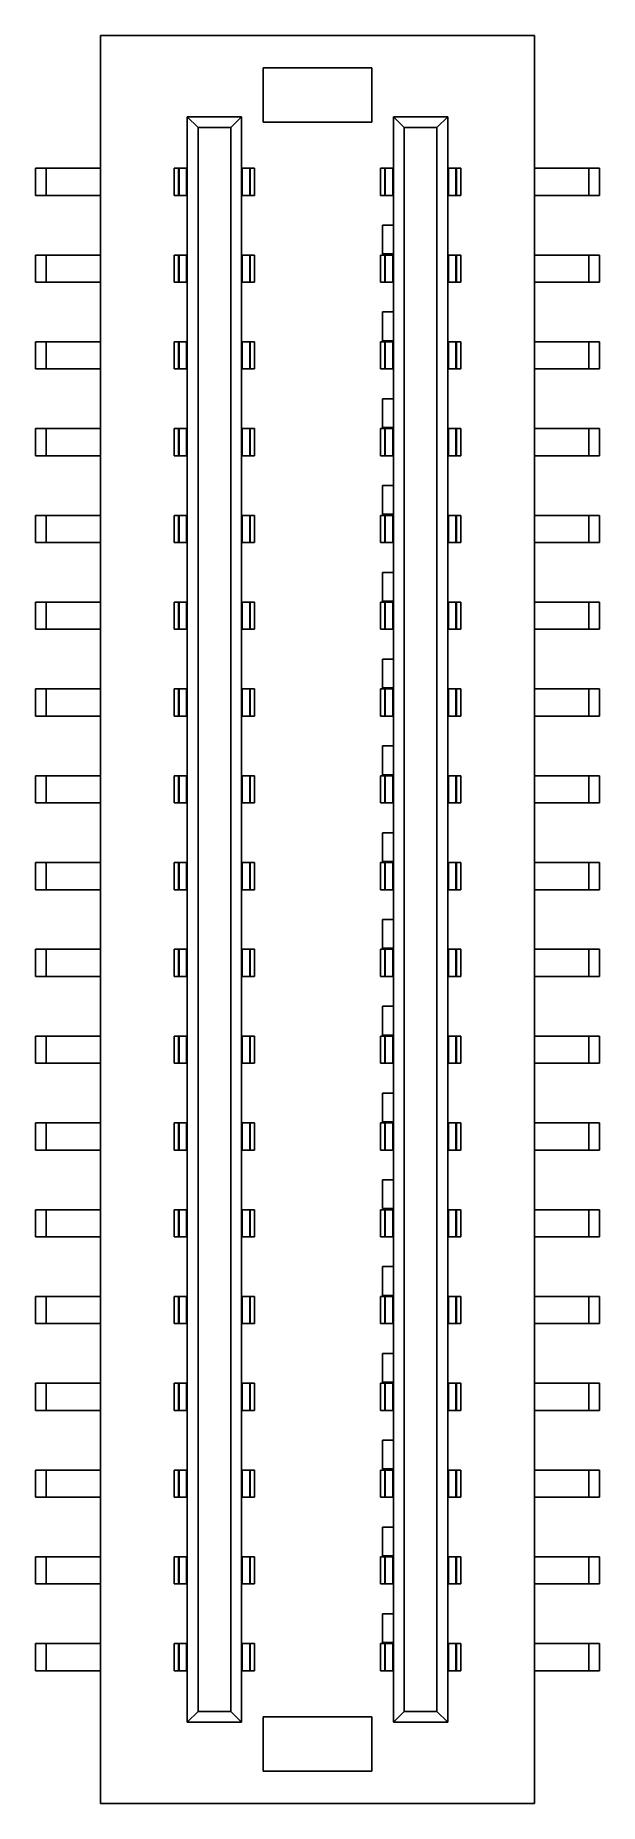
# Model space of a CAD drawing. Header units: millimetres. Extents: x -0.6 to 4.6, y -16.3 to 0.
import ezdxf

# ---------------------------------------------------------------- set-up
doc = ezdxf.new("R2010")
doc.units = ezdxf.units.MM

msp = doc.modelspace()

# ---------------------------------------------------------------- linework, layer by layer
at = {"color": 7, "linetype": 'Continuous', "lineweight": 25}
for p, q in [((0, -16.3), (0, 0)), ((4, 0), (0, 0)), ((4, -16.3), (4, 0)), ((2.5, -0.3), (1.5, -0.3)), ((1.5, -0.3), (1.5, -0.8)), ((2.5, -0.8), (2.5, -0.3)), ((0.8, -15.55), (0.8, -0.75)), ((0.9, -0.85), (0.8, -0.75)), ((1.3, -0.75), (0.8, -0.75)), ((1.3, -0.75), (1.2, -0.85)), ((1.3, -15.55), (1.3, -0.75)), ((1.5, -0.8), (2.5, -0.8)), ((2.7, -0.75), (2.8, -0.85)), ((3.2, -0.75), (2.7, -0.75)), ((2.7, -15.55), (2.7, -0.75)), ((3.2, -0.75), (3.1, -0.85)), ((3.2, -15.55), (3.2, -0.75)), ((1.2, -0.85), (0.9, -0.85)), ((0.9, -15.45), (0.9, -0.85)), ((1.2, -15.45), (1.2, -0.85)), ((3.1, -0.85), (2.8, -0.85)), ((2.8, -15.45), (2.8, -0.85)), ((3.1, -15.45), (3.1, -0.85)), ((-0.6, -1.225), (0, -1.225)), ((-0.6, -1.225), (-0.6, -1.475)), ((-0.5, -1.225), (-0.5, -1.475)), ((0.8, -1.225), (0.68, -1.225)), ((0.68, -1.225), (0.68, -1.475)), ((0.72, -1.475), (0.72, -1.225)), ((0.725, -1.475), (0.725, -1.225)), ((0.793, -1.475), (0.793, -1.225)), ((1.3, -1.225), (1.42, -1.225)), ((1.307, -1.475), (1.307, -1.225)), ((1.375, -1.475), (1.375, -1.225)), ((1.38, -1.475), (1.38, -1.225)), ((1.42, -1.225), (1.42, -1.475)), ((2.7, -1.225), (2.58, -1.225)), ((2.58, -1.225), (2.58, -1.475)), ((2.62, -1.475), (2.62, -1.225)), ((2.625, -1.475), (2.625, -1.225)), ((2.693, -1.475), (2.693, -1.225)), ((3.2, -1.225), (3.32, -1.225)), ((3.207, -1.475), (3.207, -1.225)), ((3.275, -1.475), (3.275, -1.225)), ((3.28, -1.475), (3.28, -1.225)), ((3.32, -1.225), (3.32, -1.475)), ((4.6, -1.225), (4, -1.225)), ((4.5, -1.225), (4.5, -1.475)), ((4.6, -1.225), (4.6, -1.475)), ((-0.6, -1.475), (0, -1.475)), ((0.8, -1.475), (0.68, -1.475)), ((1.3, -1.475), (1.42, -1.475)), ((2.7, -1.475), (2.58, -1.475)), ((3.2, -1.475), (3.32, -1.475)), ((4.6, -1.475), (4, -1.475)), ((2.6, -2.015), (2.6, -1.75)), ((2.7, -1.75), (2.6, -1.75)), ((-0.6, -2.025), (0, -2.025)), ((-0.6, -2.025), (-0.6, -2.275)), ((-0.5, -2.025), (-0.5, -2.275)), ((0.8, -2.025), (0.68, -2.025)), ((0.68, -2.025), (0.68, -2.275)), ((0.72, -2.275), (0.72, -2.025)), ((0.725, -2.275), (0.725, -2.025)), ((0.793, -2.275), (0.793, -2.025)), ((1.3, -2.025), (1.42, -2.025)), ((1.307, -2.275), (1.307, -2.025)), ((1.375, -2.275), (1.375, -2.025)), ((1.38, -2.275), (1.38, -2.025)), ((1.42, -2.025), (1.42, -2.275)), ((2.7, -2.025), (2.58, -2.025)), ((2.58, -2.025), (2.58, -2.275)), ((2.6, -2.015), (2.7, -2.015)), ((2.62, -2.275), (2.62, -2.025)), ((2.625, -2.275), (2.625, -2.025)), ((2.693, -2.275), (2.693, -2.025)), ((3.2, -2.025), (3.32, -2.025)), ((3.207, -2.275), (3.207, -2.025)), ((3.275, -2.275), (3.275, -2.025)), ((3.28, -2.275), (3.28, -2.025)), ((3.32, -2.025), (3.32, -2.275)), ((4.6, -2.025), (4, -2.025)), ((4.5, -2.025), (4.5, -2.275)), ((4.6, -2.025), (4.6, -2.275)), ((-0.6, -2.275), (0, -2.275)), ((0.8, -2.275), (0.68, -2.275)), ((1.3, -2.275), (1.42, -2.275)), ((2.7, -2.275), (2.58, -2.275)), ((3.2, -2.275), (3.32, -2.275)), ((4.6, -2.275), (4, -2.275)), ((2.6, -2.815), (2.6, -2.55)), ((2.7, -2.55), (2.6, -2.55)), ((-0.6, -2.825), (0, -2.825)), ((-0.6, -2.825), (-0.6, -3.075)), ((-0.5, -2.825), (-0.5, -3.075)), ((0.8, -2.825), (0.68, -2.825)), ((0.68, -2.825), (0.68, -3.075)), ((0.72, -3.075), (0.72, -2.825)), ((0.725, -3.075), (0.725, -2.825)), ((0.793, -3.075), (0.793, -2.825)), ((1.3, -2.825), (1.42, -2.825)), ((1.307, -3.075), (1.307, -2.825)), ((1.375, -3.075), (1.375, -2.825)), ((1.38, -3.075), (1.38, -2.825)), ((1.42, -2.825), (1.42, -3.075)), ((2.7, -2.825), (2.58, -2.825)), ((2.58, -2.825), (2.58, -3.075)), ((2.6, -2.815), (2.7, -2.815)), ((2.62, -3.075), (2.62, -2.825)), ((2.625, -3.075), (2.625, -2.825)), ((2.693, -3.075), (2.693, -2.825)), ((3.2, -2.825), (3.32, -2.825)), ((3.207, -3.075), (3.207, -2.825)), ((3.275, -3.075), (3.275, -2.825)), ((3.28, -3.075), (3.28, -2.825)), ((3.32, -2.825), (3.32, -3.075)), ((4.6, -2.825), (4, -2.825)), ((4.5, -2.825), (4.5, -3.075)), ((4.6, -2.825), (4.6, -3.075)), ((-0.6, -3.075), (0, -3.075)), ((0.8, -3.075), (0.68, -3.075)), ((1.3, -3.075), (1.42, -3.075)), ((2.7, -3.075), (2.58, -3.075)), ((3.2, -3.075), (3.32, -3.075)), ((4.6, -3.075), (4, -3.075)), ((2.6, -3.615), (2.6, -3.35)), ((2.6, -3.35), (2.7, -3.35)), ((-0.6, -3.625), (0, -3.625)), ((-0.6, -3.625), (-0.6, -3.875)), ((-0.5, -3.625), (-0.5, -3.875)), ((0.8, -3.625), (0.68, -3.625)), ((0.68, -3.625), (0.68, -3.875)), ((0.72, -3.875), (0.72, -3.625)), ((0.725, -3.875), (0.725, -3.625)), ((0.793, -3.875), (0.793, -3.625)), ((1.3, -3.625), (1.42, -3.625)), ((1.307, -3.875), (1.307, -3.625)), ((1.375, -3.875), (1.375, -3.625)), ((1.38, -3.875), (1.38, -3.625)), ((1.42, -3.625), (1.42, -3.875)), ((2.7, -3.625), (2.58, -3.625)), ((2.58, -3.625), (2.58, -3.875)), ((2.6, -3.615), (2.7, -3.615)), ((2.62, -3.875), (2.62, -3.625)), ((2.625, -3.875), (2.625, -3.625)), ((2.693, -3.875), (2.693, -3.625)), ((3.2, -3.625), (3.32, -3.625)), ((3.207, -3.875), (3.207, -3.625)), ((3.275, -3.875), (3.275, -3.625)), ((3.28, -3.875), (3.28, -3.625)), ((3.32, -3.625), (3.32, -3.875)), ((4.6, -3.625), (4, -3.625)), ((4.5, -3.625), (4.5, -3.875)), ((4.6, -3.625), (4.6, -3.875)), ((-0.6, -3.875), (0, -3.875)), ((0.8, -3.875), (0.68, -3.875)), ((1.3, -3.875), (1.42, -3.875)), ((2.7, -3.875), (2.58, -3.875)), ((3.2, -3.875), (3.32, -3.875)), ((4.6, -3.875), (4, -3.875)), ((2.6, -4.415), (2.6, -4.15)), ((2.7, -4.15), (2.6, -4.15)), ((-0.6, -4.425), (0, -4.425)), ((-0.6, -4.425), (-0.6, -4.675)), ((-0.5, -4.425), (-0.5, -4.675)), ((0.8, -4.425), (0.68, -4.425)), ((0.68, -4.425), (0.68, -4.675)), ((0.72, -4.675), (0.72, -4.425)), ((0.725, -4.675), (0.725, -4.425)), ((0.793, -4.675), (0.793, -4.425)), ((1.3, -4.425), (1.42, -4.425)), ((1.307, -4.675), (1.307, -4.425)), ((1.375, -4.675), (1.375, -4.425)), ((1.38, -4.675), (1.38, -4.425)), ((1.42, -4.425), (1.42, -4.675)), ((2.7, -4.425), (2.58, -4.425)), ((2.58, -4.425), (2.58, -4.675)), ((2.6, -4.415), (2.7, -4.415)), ((2.62, -4.675), (2.62, -4.425)), ((2.625, -4.675), (2.625, -4.425)), ((2.693, -4.675), (2.693, -4.425)), ((3.2, -4.425), (3.32, -4.425)), ((3.207, -4.675), (3.207, -4.425)), ((3.275, -4.675), (3.275, -4.425)), ((3.28, -4.675), (3.28, -4.425)), ((3.32, -4.425), (3.32, -4.675)), ((4.6, -4.425), (4, -4.425)), ((4.5, -4.425), (4.5, -4.675)), ((4.6, -4.425), (4.6, -4.675)), ((-0.6, -4.675), (0, -4.675)), ((0.8, -4.675), (0.68, -4.675)), ((1.3, -4.675), (1.42, -4.675)), ((2.7, -4.675), (2.58, -4.675)), ((3.2, -4.675), (3.32, -4.675)), ((4.6, -4.675), (4, -4.675)), ((2.6, -5.215), (2.6, -4.95)), ((2.7, -4.95), (2.6, -4.95)), ((2.6, -5.215), (2.7, -5.215)), ((-0.6, -5.225), (0, -5.225)), ((-0.6, -5.225), (-0.6, -5.475)), ((-0.5, -5.225), (-0.5, -5.475)), ((0.8, -5.225), (0.68, -5.225)), ((0.68, -5.225), (0.68, -5.475)), ((0.72, -5.475), (0.72, -5.225)), ((0.725, -5.475), (0.725, -5.225)), ((0.793, -5.475), (0.793, -5.225)), ((1.3, -5.225), (1.42, -5.225)), ((1.307, -5.475), (1.307, -5.225)), ((1.375, -5.475), (1.375, -5.225)), ((1.38, -5.475), (1.38, -5.225)), ((1.42, -5.225), (1.42, -5.475)), ((2.7, -5.225), (2.58, -5.225)), ((2.58, -5.225), (2.58, -5.475)), ((2.62, -5.475), (2.62, -5.225)), ((2.625, -5.475), (2.625, -5.225)), ((2.693, -5.475), (2.693, -5.225)), ((3.2, -5.225), (3.32, -5.225)), ((3.207, -5.475), (3.207, -5.225)), ((3.275, -5.475), (3.275, -5.225)), ((3.28, -5.475), (3.28, -5.225)), ((3.32, -5.225), (3.32, -5.475)), ((4.6, -5.225), (4, -5.225)), ((4.5, -5.225), (4.5, -5.475)), ((4.6, -5.225), (4.6, -5.475)), ((-0.6, -5.475), (0, -5.475)), ((0.8, -5.475), (0.68, -5.475)), ((1.3, -5.475), (1.42, -5.475)), ((2.7, -5.475), (2.58, -5.475)), ((3.2, -5.475), (3.32, -5.475)), ((4.6, -5.475), (4, -5.475)), ((2.6, -6.015), (2.6, -5.75)), ((2.7, -5.75), (2.6, -5.75)), ((-0.6, -6.025), (0, -6.025)), ((-0.6, -6.025), (-0.6, -6.275)), ((-0.5, -6.025), (-0.5, -6.275)), ((0.8, -6.025), (0.68, -6.025)), ((0.68, -6.025), (0.68, -6.275)), ((0.72, -6.275), (0.72, -6.025)), ((0.725, -6.275), (0.725, -6.025)), ((0.793, -6.275), (0.793, -6.025)), ((1.3, -6.025), (1.42, -6.025)), ((1.307, -6.275), (1.307, -6.025)), ((1.375, -6.275), (1.375, -6.025)), ((1.38, -6.275), (1.38, -6.025)), ((1.42, -6.025), (1.42, -6.275)), ((2.7, -6.025), (2.58, -6.025)), ((2.58, -6.025), (2.58, -6.275)), ((2.6, -6.015), (2.7, -6.015)), ((2.62, -6.275), (2.62, -6.025)), ((2.625, -6.275), (2.625, -6.025)), ((2.693, -6.275), (2.693, -6.025)), ((3.2, -6.025), (3.32, -6.025)), ((3.207, -6.275), (3.207, -6.025)), ((3.275, -6.275), (3.275, -6.025)), ((3.28, -6.275), (3.28, -6.025)), ((3.32, -6.025), (3.32, -6.275)), ((4.6, -6.025), (4, -6.025)), ((4.5, -6.025), (4.5, -6.275)), ((4.6, -6.025), (4.6, -6.275)), ((-0.6, -6.275), (0, -6.275)), ((0.8, -6.275), (0.68, -6.275)), ((1.3, -6.275), (1.42, -6.275)), ((2.7, -6.275), (2.58, -6.275)), ((3.2, -6.275), (3.32, -6.275)), ((4.6, -6.275), (4, -6.275)), ((2.6, -6.815), (2.6, -6.55)), ((2.7, -6.55), (2.6, -6.55)), ((-0.6, -6.825), (0, -6.825)), ((-0.6, -6.825), (-0.6, -7.075)), ((-0.5, -6.825), (-0.5, -7.075)), ((0.8, -6.825), (0.68, -6.825)), ((0.68, -6.825), (0.68, -7.075)), ((0.72, -7.075), (0.72, -6.825)), ((0.725, -7.075), (0.725, -6.825)), ((0.793, -7.075), (0.793, -6.825)), ((1.3, -6.825), (1.42, -6.825)), ((1.307, -7.075), (1.307, -6.825)), ((1.375, -7.075), (1.375, -6.825)), ((1.38, -7.075), (1.38, -6.825)), ((1.42, -6.825), (1.42, -7.075)), ((2.7, -6.825), (2.58, -6.825)), ((2.58, -6.825), (2.58, -7.075)), ((2.6, -6.815), (2.7, -6.815)), ((2.62, -7.075), (2.62, -6.825)), ((2.625, -7.075), (2.625, -6.825)), ((2.693, -7.075), (2.693, -6.825)), ((3.2, -6.825), (3.32, -6.825)), ((3.207, -7.075), (3.207, -6.825)), ((3.275, -7.075), (3.275, -6.825)), ((3.28, -7.075), (3.28, -6.825)), ((3.32, -6.825), (3.32, -7.075)), ((4.6, -6.825), (4, -6.825)), ((4.5, -6.825), (4.5, -7.075)), ((4.6, -6.825), (4.6, -7.075)), ((-0.6, -7.075), (0, -7.075)), ((0.8, -7.075), (0.68, -7.075)), ((1.3, -7.075), (1.42, -7.075)), ((2.7, -7.075), (2.58, -7.075)), ((3.2, -7.075), (3.32, -7.075)), ((4.6, -7.075), (4, -7.075)), ((2.6, -7.615), (2.6, -7.35)), ((2.7, -7.35), (2.6, -7.35)), ((-0.6, -7.625), (0, -7.625)), ((-0.6, -7.625), (-0.6, -7.875)), ((-0.5, -7.625), (-0.5, -7.875)), ((0.8, -7.625), (0.68, -7.625)), ((0.68, -7.625), (0.68, -7.875)), ((0.72, -7.875), (0.72, -7.625)), ((0.725, -7.875), (0.725, -7.625)), ((0.793, -7.875), (0.793, -7.625)), ((1.3, -7.625), (1.42, -7.625)), ((1.307, -7.875), (1.307, -7.625)), ((1.375, -7.875), (1.375, -7.625)), ((1.38, -7.875), (1.38, -7.625)), ((1.42, -7.625), (1.42, -7.875)), ((2.7, -7.625), (2.58, -7.625)), ((2.58, -7.625), (2.58, -7.875)), ((2.6, -7.615), (2.7, -7.615)), ((2.62, -7.875), (2.62, -7.625)), ((2.625, -7.875), (2.625, -7.625)), ((2.693, -7.875), (2.693, -7.625)), ((3.2, -7.625), (3.32, -7.625)), ((3.207, -7.875), (3.207, -7.625)), ((3.275, -7.875), (3.275, -7.625)), ((3.28, -7.875), (3.28, -7.625)), ((3.32, -7.625), (3.32, -7.875)), ((4.6, -7.625), (4, -7.625)), ((4.5, -7.625), (4.5, -7.875)), ((4.6, -7.625), (4.6, -7.875)), ((-0.6, -7.875), (0, -7.875)), ((0.8, -7.875), (0.68, -7.875)), ((1.3, -7.875), (1.42, -7.875)), ((2.7, -7.875), (2.58, -7.875)), ((3.2, -7.875), (3.32, -7.875)), ((4.6, -7.875), (4, -7.875)), ((2.6, -8.415), (2.6, -8.15)), ((2.7, -8.15), (2.6, -8.15)), ((-0.6, -8.425), (0, -8.425)), ((-0.6, -8.425), (-0.6, -8.675)), ((-0.5, -8.425), (-0.5, -8.675)), ((0.8, -8.425), (0.68, -8.425)), ((0.68, -8.425), (0.68, -8.675)), ((0.72, -8.675), (0.72, -8.425)), ((0.725, -8.675), (0.725, -8.425)), ((0.793, -8.675), (0.793, -8.425)), ((1.3, -8.425), (1.42, -8.425)), ((1.307, -8.675), (1.307, -8.425)), ((1.375, -8.675), (1.375, -8.425)), ((1.38, -8.675), (1.38, -8.425)), ((1.42, -8.425), (1.42, -8.675)), ((2.7, -8.425), (2.58, -8.425)), ((2.58, -8.425), (2.58, -8.675)), ((2.6, -8.415), (2.7, -8.415)), ((2.62, -8.675), (2.62, -8.425)), ((2.625, -8.675), (2.625, -8.425)), ((2.693, -8.675), (2.693, -8.425)), ((3.2, -8.425), (3.32, -8.425)), ((3.207, -8.675), (3.207, -8.425)), ((3.275, -8.675), (3.275, -8.425)), ((3.28, -8.675), (3.28, -8.425)), ((3.32, -8.425), (3.32, -8.675)), ((4.6, -8.425), (4, -8.425)), ((4.5, -8.425), (4.5, -8.675)), ((4.6, -8.425), (4.6, -8.675)), ((-0.6, -8.675), (0, -8.675)), ((0.8, -8.675), (0.68, -8.675)), ((1.3, -8.675), (1.42, -8.675)), ((2.7, -8.675), (2.58, -8.675)), ((3.2, -8.675), (3.32, -8.675)), ((4.6, -8.675), (4, -8.675)), ((2.6, -9.215), (2.6, -8.95)), ((2.7, -8.95), (2.6, -8.95)), ((-0.6, -9.225), (0, -9.225)), ((-0.6, -9.225), (-0.6, -9.475)), ((-0.5, -9.225), (-0.5, -9.475)), ((0.8, -9.225), (0.68, -9.225)), ((0.68, -9.225), (0.68, -9.475)), ((0.72, -9.475), (0.72, -9.225)), ((0.725, -9.475), (0.725, -9.225)), ((0.793, -9.475), (0.793, -9.225)), ((1.3, -9.225), (1.42, -9.225)), ((1.307, -9.475), (1.307, -9.225)), ((1.375, -9.475), (1.375, -9.225)), ((1.38, -9.475), (1.38, -9.225)), ((1.42, -9.225), (1.42, -9.475)), ((2.7, -9.225), (2.58, -9.225)), ((2.58, -9.225), (2.58, -9.475)), ((2.6, -9.215), (2.7, -9.215)), ((2.62, -9.475), (2.62, -9.225)), ((2.625, -9.475), (2.625, -9.225)), ((2.693, -9.475), (2.693, -9.225)), ((3.2, -9.225), (3.32, -9.225)), ((3.207, -9.475), (3.207, -9.225)), ((3.275, -9.475), (3.275, -9.225)), ((3.28, -9.475), (3.28, -9.225)), ((3.32, -9.225), (3.32, -9.475)), ((4.6, -9.225), (4, -9.225)), ((4.5, -9.225), (4.5, -9.475)), ((4.6, -9.225), (4.6, -9.475)), ((-0.6, -9.475), (0, -9.475)), ((0.8, -9.475), (0.68, -9.475)), ((1.3, -9.475), (1.42, -9.475)), ((2.7, -9.475), (2.58, -9.475)), ((3.2, -9.475), (3.32, -9.475)), ((4.6, -9.475), (4, -9.475)), ((2.6, -10.015), (2.6, -9.75)), ((2.7, -9.75), (2.6, -9.75)), ((-0.6, -10.025), (0, -10.025)), ((-0.6, -10.025), (-0.6, -10.275)), ((-0.5, -10.025), (-0.5, -10.275)), ((0.8, -10.025), (0.68, -10.025)), ((0.68, -10.025), (0.68, -10.275)), ((0.72, -10.275), (0.72, -10.025)), ((0.725, -10.275), (0.725, -10.025)), ((0.793, -10.275), (0.793, -10.025)), ((1.3, -10.025), (1.42, -10.025)), ((1.307, -10.275), (1.307, -10.025)), ((1.375, -10.275), (1.375, -10.025)), ((1.38, -10.275), (1.38, -10.025)), ((1.42, -10.025), (1.42, -10.275)), ((2.7, -10.025), (2.58, -10.025)), ((2.58, -10.025), (2.58, -10.275)), ((2.6, -10.015), (2.7, -10.015)), ((2.62, -10.275), (2.62, -10.025)), ((2.625, -10.275), (2.625, -10.025)), ((2.693, -10.275), (2.693, -10.025)), ((3.2, -10.025), (3.32, -10.025)), ((3.207, -10.275), (3.207, -10.025)), ((3.275, -10.275), (3.275, -10.025)), ((3.28, -10.275), (3.28, -10.025)), ((3.32, -10.025), (3.32, -10.275)), ((4.6, -10.025), (4, -10.025)), ((4.5, -10.025), (4.5, -10.275)), ((4.6, -10.025), (4.6, -10.275)), ((-0.6, -10.275), (0, -10.275)), ((0.8, -10.275), (0.68, -10.275)), ((1.3, -10.275), (1.42, -10.275)), ((2.7, -10.275), (2.58, -10.275)), ((3.2, -10.275), (3.32, -10.275)), ((4.6, -10.275), (4, -10.275)), ((2.6, -10.815), (2.6, -10.55)), ((2.7, -10.55), (2.6, -10.55)), ((-0.6, -10.825), (0, -10.825)), ((-0.6, -10.825), (-0.6, -11.075)), ((-0.5, -10.825), (-0.5, -11.075)), ((0.8, -10.825), (0.68, -10.825)), ((0.68, -10.825), (0.68, -11.075)), ((0.72, -11.075), (0.72, -10.825)), ((0.725, -11.075), (0.725, -10.825)), ((0.793, -11.075), (0.793, -10.825)), ((1.3, -10.825), (1.42, -10.825)), ((1.307, -11.075), (1.307, -10.825)), ((1.375, -11.075), (1.375, -10.825)), ((1.38, -11.075), (1.38, -10.825)), ((1.42, -10.825), (1.42, -11.075)), ((2.7, -10.825), (2.58, -10.825)), ((2.58, -10.825), (2.58, -11.075)), ((2.6, -10.815), (2.7, -10.815)), ((2.62, -11.075), (2.62, -10.825)), ((2.625, -11.075), (2.625, -10.825)), ((2.693, -11.075), (2.693, -10.825)), ((3.2, -10.825), (3.32, -10.825)), ((3.207, -11.075), (3.207, -10.825)), ((3.275, -11.075), (3.275, -10.825)), ((3.28, -11.075), (3.28, -10.825)), ((3.32, -10.825), (3.32, -11.075)), ((4.6, -10.825), (4, -10.825)), ((4.5, -10.825), (4.5, -11.075)), ((4.6, -10.825), (4.6, -11.075)), ((-0.6, -11.075), (0, -11.075)), ((0.8, -11.075), (0.68, -11.075)), ((1.3, -11.075), (1.42, -11.075)), ((2.7, -11.075), (2.58, -11.075)), ((3.2, -11.075), (3.32, -11.075)), ((4.6, -11.075), (4, -11.075)), ((2.6, -11.615), (2.6, -11.35)), ((2.7, -11.35), (2.6, -11.35)), ((-0.6, -11.625), (0, -11.625)), ((-0.6, -11.625), (-0.6, -11.875)), ((-0.5, -11.625), (-0.5, -11.875)), ((0.8, -11.625), (0.68, -11.625)), ((0.68, -11.625), (0.68, -11.875)), ((0.72, -11.875), (0.72, -11.625)), ((0.725, -11.875), (0.725, -11.625)), ((0.793, -11.875), (0.793, -11.625)), ((1.3, -11.625), (1.42, -11.625)), ((1.307, -11.875), (1.307, -11.625)), ((1.375, -11.875), (1.375, -11.625)), ((1.38, -11.875), (1.38, -11.625)), ((1.42, -11.625), (1.42, -11.875)), ((2.7, -11.625), (2.58, -11.625)), ((2.58, -11.625), (2.58, -11.875)), ((2.6, -11.615), (2.7, -11.615)), ((2.62, -11.875), (2.62, -11.625)), ((2.625, -11.875), (2.625, -11.625)), ((2.693, -11.875), (2.693, -11.625)), ((3.2, -11.625), (3.32, -11.625)), ((3.207, -11.875), (3.207, -11.625)), ((3.275, -11.875), (3.275, -11.625)), ((3.28, -11.875), (3.28, -11.625)), ((3.32, -11.625), (3.32, -11.875)), ((4.6, -11.625), (4, -11.625)), ((4.5, -11.625), (4.5, -11.875)), ((4.6, -11.625), (4.6, -11.875)), ((-0.6, -11.875), (0, -11.875)), ((0.8, -11.875), (0.68, -11.875)), ((1.3, -11.875), (1.42, -11.875)), ((2.7, -11.875), (2.58, -11.875)), ((3.2, -11.875), (3.32, -11.875)), ((4.6, -11.875), (4, -11.875)), ((2.6, -12.415), (2.6, -12.15)), ((2.7, -12.15), (2.6, -12.15)), ((-0.6, -12.425), (0, -12.425)), ((-0.6, -12.425), (-0.6, -12.675)), ((-0.5, -12.425), (-0.5, -12.675)), ((0.8, -12.425), (0.68, -12.425)), ((0.68, -12.425), (0.68, -12.675)), ((0.72, -12.675), (0.72, -12.425)), ((0.725, -12.675), (0.725, -12.425)), ((0.793, -12.675), (0.793, -12.425)), ((1.3, -12.425), (1.42, -12.425)), ((1.307, -12.675), (1.307, -12.425)), ((1.375, -12.675), (1.375, -12.425)), ((1.38, -12.675), (1.38, -12.425)), ((1.42, -12.425), (1.42, -12.675)), ((2.7, -12.425), (2.58, -12.425)), ((2.58, -12.425), (2.58, -12.675)), ((2.6, -12.415), (2.7, -12.415)), ((2.62, -12.675), (2.62, -12.425)), ((2.625, -12.675), (2.625, -12.425)), ((2.693, -12.675), (2.693, -12.425)), ((3.2, -12.425), (3.32, -12.425)), ((3.207, -12.675), (3.207, -12.425)), ((3.275, -12.675), (3.275, -12.425)), ((3.28, -12.675), (3.28, -12.425)), ((3.32, -12.425), (3.32, -12.675)), ((4.6, -12.425), (4, -12.425)), ((4.5, -12.425), (4.5, -12.675)), ((4.6, -12.425), (4.6, -12.675)), ((-0.6, -12.675), (0, -12.675)), ((0.8, -12.675), (0.68, -12.675)), ((1.3, -12.675), (1.42, -12.675)), ((2.7, -12.675), (2.58, -12.675)), ((3.2, -12.675), (3.32, -12.675)), ((4.6, -12.675), (4, -12.675)), ((2.6, -13.215), (2.6, -12.95)), ((2.7, -12.95), (2.6, -12.95)), ((-0.6, -13.225), (0, -13.225)), ((-0.6, -13.225), (-0.6, -13.475)), ((-0.5, -13.225), (-0.5, -13.475)), ((0.8, -13.225), (0.68, -13.225)), ((0.68, -13.225), (0.68, -13.475)), ((0.72, -13.475), (0.72, -13.225)), ((0.725, -13.475), (0.725, -13.225)), ((0.793, -13.475), (0.793, -13.225)), ((1.3, -13.225), (1.42, -13.225)), ((1.307, -13.475), (1.307, -13.225)), ((1.375, -13.475), (1.375, -13.225)), ((1.38, -13.475), (1.38, -13.225)), ((1.42, -13.225), (1.42, -13.475)), ((2.7, -13.225), (2.58, -13.225)), ((2.58, -13.225), (2.58, -13.475)), ((2.6, -13.215), (2.7, -13.215)), ((2.62, -13.475), (2.62, -13.225)), ((2.625, -13.475), (2.625, -13.225)), ((2.693, -13.475), (2.693, -13.225)), ((3.2, -13.225), (3.32, -13.225)), ((3.207, -13.475), (3.207, -13.225)), ((3.275, -13.475), (3.275, -13.225)), ((3.28, -13.475), (3.28, -13.225)), ((3.32, -13.225), (3.32, -13.475)), ((4.6, -13.225), (4, -13.225)), ((4.5, -13.225), (4.5, -13.475)), ((4.6, -13.225), (4.6, -13.475)), ((-0.6, -13.475), (0, -13.475)), ((0.8, -13.475), (0.68, -13.475)), ((1.3, -13.475), (1.42, -13.475)), ((2.7, -13.475), (2.58, -13.475)), ((3.2, -13.475), (3.32, -13.475)), ((4.6, -13.475), (4, -13.475)), ((2.6, -14.015), (2.6, -13.75)), ((2.6, -13.75), (2.7, -13.75)), ((2.6, -14.015), (2.7, -14.015)), ((-0.6, -14.025), (0, -14.025)), ((-0.6, -14.025), (-0.6, -14.275)), ((-0.5, -14.025), (-0.5, -14.275)), ((0.8, -14.025), (0.68, -14.025)), ((0.68, -14.025), (0.68, -14.275)), ((0.72, -14.275), (0.72, -14.025)), ((0.725, -14.275), (0.725, -14.025)), ((0.793, -14.275), (0.793, -14.025)), ((1.3, -14.025), (1.42, -14.025)), ((1.307, -14.275), (1.307, -14.025)), ((1.375, -14.275), (1.375, -14.025)), ((1.38, -14.275), (1.38, -14.025)), ((1.42, -14.025), (1.42, -14.275)), ((2.7, -14.025), (2.58, -14.025)), ((2.58, -14.025), (2.58, -14.275)), ((2.62, -14.275), (2.62, -14.025)), ((2.625, -14.275), (2.625, -14.025)), ((2.693, -14.275), (2.693, -14.025)), ((3.2, -14.025), (3.32, -14.025)), ((3.207, -14.275), (3.207, -14.025)), ((3.275, -14.275), (3.275, -14.025)), ((3.28, -14.275), (3.28, -14.025)), ((3.32, -14.025), (3.32, -14.275)), ((4.6, -14.025), (4, -14.025)), ((4.5, -14.025), (4.5, -14.275)), ((4.6, -14.025), (4.6, -14.275)), ((-0.6, -14.275), (0, -14.275)), ((0.8, -14.275), (0.68, -14.275)), ((1.3, -14.275), (1.42, -14.275)), ((2.7, -14.275), (2.58, -14.275)), ((3.2, -14.275), (3.32, -14.275)), ((4.6, -14.275), (4, -14.275)), ((2.6, -14.815), (2.6, -14.55)), ((2.7, -14.55), (2.6, -14.55)), ((-0.6, -14.825), (0, -14.825)), ((-0.6, -14.825), (-0.6, -15.075)), ((-0.5, -14.825), (-0.5, -15.075)), ((0.8, -14.825), (0.68, -14.825)), ((0.68, -14.825), (0.68, -15.075)), ((0.72, -15.075), (0.72, -14.825)), ((0.725, -15.075), (0.725, -14.825)), ((0.793, -15.075), (0.793, -14.825)), ((1.3, -14.825), (1.42, -14.825)), ((1.307, -15.075), (1.307, -14.825)), ((1.375, -15.075), (1.375, -14.825)), ((1.38, -15.075), (1.38, -14.825)), ((1.42, -14.825), (1.42, -15.075)), ((2.7, -14.825), (2.58, -14.825)), ((2.58, -14.825), (2.58, -15.075)), ((2.6, -14.815), (2.7, -14.815)), ((2.62, -15.075), (2.62, -14.825)), ((2.625, -15.075), (2.625, -14.825)), ((2.693, -15.075), (2.693, -14.825)), ((3.2, -14.825), (3.32, -14.825)), ((3.207, -15.075), (3.207, -14.825)), ((3.275, -15.075), (3.275, -14.825)), ((3.28, -15.075), (3.28, -14.825)), ((3.32, -14.825), (3.32, -15.075)), ((4.6, -14.825), (4, -14.825)), ((4.5, -14.825), (4.5, -15.075)), ((4.6, -14.825), (4.6, -15.075)), ((-0.6, -15.075), (0, -15.075)), ((0.8, -15.075), (0.68, -15.075)), ((1.3, -15.075), (1.42, -15.075)), ((2.7, -15.075), (2.58, -15.075)), ((3.2, -15.075), (3.32, -15.075)), ((4.6, -15.075), (4, -15.075)), ((0.9, -15.45), (0.8, -15.55)), ((1.2, -15.45), (0.9, -15.45)), ((1.3, -15.55), (1.2, -15.45)), ((2.7, -15.55), (2.8, -15.45)), ((3.1, -15.45), (2.8, -15.45)), ((3.2, -15.55), (3.1, -15.45)), ((1.3, -15.55), (0.8, -15.55)), ((1.5, -16), (1.5, -15.5)), ((1.5, -15.5), (2.5, -15.5)), ((2.5, -15.5), (2.5, -16)), ((3.2, -15.55), (2.7, -15.55)), ((2.5, -16), (1.5, -16)), ((4, -16.3), (0, -16.3))]:
    msp.add_line(p, q, dxfattribs=at)

doc.saveas('drawing.dxf')
